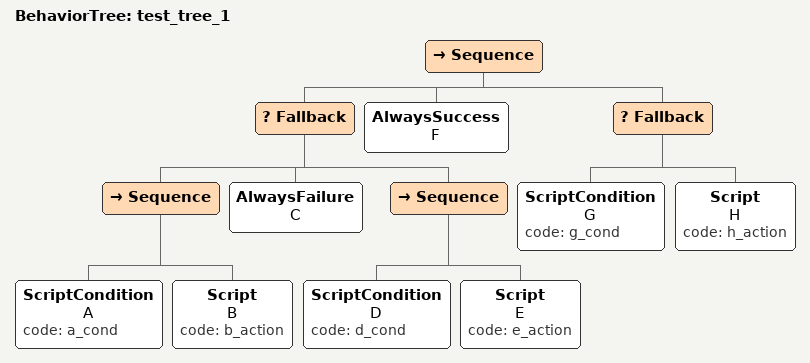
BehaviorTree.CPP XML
<?xml version="1.0" encoding="UTF-8"?>
<root BTCPP_format="4">
  <BehaviorTree ID="test_tree_1">
    <Sequence>
      <Fallback>
        <Sequence>
          <ScriptCondition name="A"
                           code="a_cond"/>
          <Script name="B"
                  code="b_action"/>
        </Sequence>
        <AlwaysFailure name="C"/>
        <Sequence>
          <ScriptCondition name="D"
                           code="d_cond"/>
          <Script name="E"
                  code="e_action"/>
        </Sequence>
      </Fallback>
      <AlwaysSuccess name="F"/>
      <Fallback>
        <ScriptCondition name="G"
                         code="g_cond"/>
        <Script name="H"
                code="h_action"/>
      </Fallback>
    </Sequence>
  </BehaviorTree>

</root>
